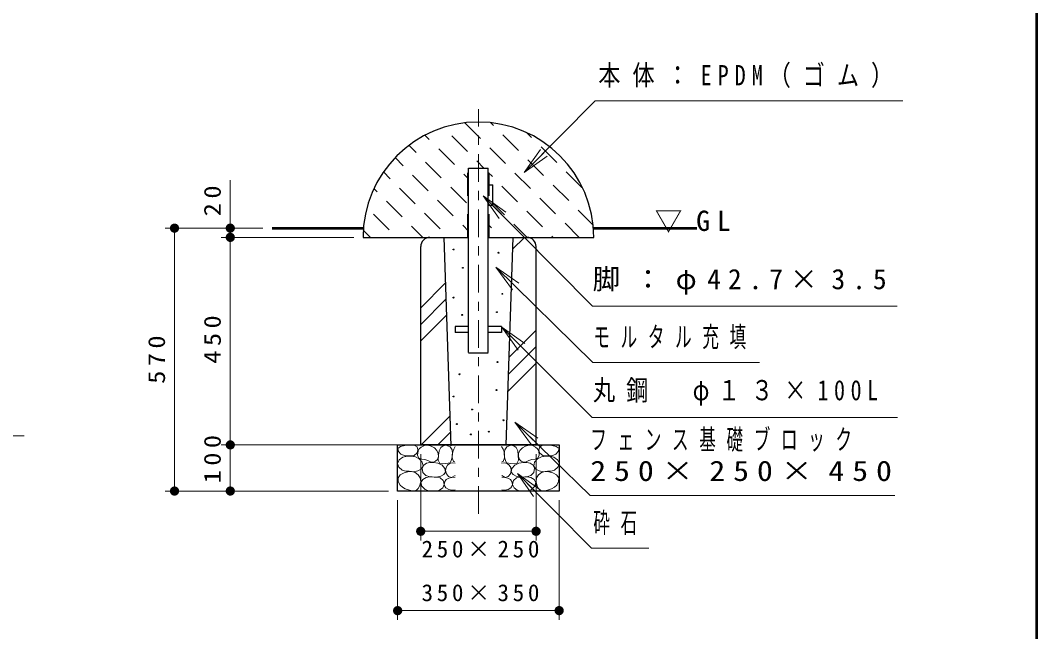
# Model space of a CAD drawing. Units: millimetres on the paper, with parts at other scales. Extents: x -805 to -334, y -297 to 267.
# Drawn here: x -530.1 to -420, y -235 to -168.8 of the extents above; entities that cross this region are included whole.
import ezdxf

# ---------------------------------------------------------------- set-up
doc = ezdxf.new("R2010")
doc.units = ezdxf.units.MM
doc.linetypes.add('USER1', pattern=[4.5, 2.5, -2])
doc.linetypes.add('USER2', pattern=[6, 3, -1, 1, -1])
doc.layers.add('1_20', color=7, linetype='Continuous', lineweight=13)
doc.layers.add('LY_3', color=7, linetype='Continuous', lineweight=13)
doc.styles.add('ＭＳ ゴシック', font='')
doc.styles.get('ＭＳ ゴシック').set_extended_font_data('MS Gothic')

# ---------------------------------------------------------------- blocks, each defined once
blk = doc.blocks.new('filled_dot')
at = {"color": 0, "linetype": 'Continuous', "lineweight": -2, "const_width": 1.25}
blk.add_lwpolyline([(-0.625, 0, 1), (0.625, 0, 1)], format="xyb", close=True, dxfattribs=at)

msp = doc.modelspace()

# ---------------------------------------------------------------- linework, layer by layer
at = {"layer": '1_20', "linetype": 'USER2'}
msp.add_line((-480.489, -222.268), (-480.489, -178.393), dxfattribs=at)
at = {"layer": '1_20'}
for p, q in [((-480.267, -181.585), (-481.964, -179.888)), ((-478.853, -180.171), (-479.155, -179.868)), ((-485.811, -181.698), (-486.286, -181.222)), ((-481.681, -182.999), (-483.378, -181.302)), ((-476.137, -182.886), (-477.834, -181.189)), ((-474.723, -181.472), (-475.245, -180.95)), ((-487.225, -183.112), (-488.019, -182.319)), ((-483.095, -184.413), (-484.792, -182.716)), ((-477.552, -184.3), (-479.249, -182.603)), ((-475.515, -185.269), (-473.759, -182.785)), ((-472.008, -184.187), (-473.705, -182.49)), ((-488.639, -184.527), (-489.516, -183.65)), ((-475.515, -185.269), (-473.404, -183.137)), ((-473.048, -183.489), (-475.515, -185.269)), ((-484.51, -185.828), (-486.207, -184.131)), ((-479.884, -184.797), (-480.663, -184.017)), ((-473.422, -185.601), (-475.119, -183.904)), ((-507.371, -192.297), (-507.371, -186.097)), ((-490.053, -185.941), (-490.785, -185.209)), ((-485.924, -187.242), (-487.621, -185.545)), ((-481.557, -185.952), (-482.077, -185.432)), ((-478.966, -185.715), (-479.422, -185.258)), ((-474.836, -187.016), (-476.533, -185.319)), ((-469.293, -186.902), (-470.99, -185.205)), ((-491.467, -187.355), (-491.815, -187.007)), ((-487.338, -188.656), (-489.035, -186.959)), ((-481.794, -188.543), (-483.491, -186.846)), ((-476.251, -188.43), (-477.948, -186.733)), ((-470.707, -188.317), (-472.404, -186.62)), ((-483.208, -189.957), (-484.906, -188.26)), ((-479.983, -187.786), (-477.872, -189.917)), ((-479.983, -187.786), (-477.516, -189.565)), ((-478.227, -190.269), (-479.983, -187.786)), ((-472.121, -189.731), (-473.818, -188.034)), ((-488.752, -190.07), (-490.449, -188.373)), ((-477.665, -189.844), (-478.922, -188.587)), ((-468.061, -190.963), (-469.689, -189.335)), ((-490.166, -191.485), (-491.863, -189.787)), ((-484.623, -191.371), (-486.32, -189.674)), ((-473.535, -191.145), (-475.232, -189.448)), ((-503.836, -191.297), (-514.413, -191.297)), ((-513.413, -219.797), (-513.413, -191.297)), ((-503.836, -191.297), (-508.371, -191.297)), ((-492.183, -192.297), (-492.965, -191.514)), ((-486.526, -192.297), (-487.734, -191.089)), ((-481.557, -191.609), (-482.19, -190.975)), ((-479.079, -191.258), (-479.319, -191.018)), ((-475.212, -192.297), (-476.647, -190.862)), ((-469.555, -192.297), (-471.103, -190.749)), ((-493.989, -192.297), (-508.371, -192.297)), ((-507.371, -214.797), (-507.371, -192.297)), ((-478.04, -192.297), (-478.061, -192.276)), ((-476.782, -193.572), (-475.507, -192.297)), ((-472.384, -192.297), (-472.517, -192.163)), ((-478.594, -195.524), (-476.455, -197.627)), ((-478.594, -195.524), (-476.104, -197.271)), ((-476.805, -197.984), (-478.594, -195.524)), ((-486.739, -199.937), (-484.074, -197.271)), ((-486.739, -201.733), (-484.016, -199.01)), ((-486.739, -203.529), (-483.958, -200.748)), ((-477.95, -202.034), (-475.829, -204.155)), ((-477.95, -202.034), (-475.475, -203.802)), ((-476.183, -204.509), (-477.95, -202.034)), ((-477.172, -205.275), (-474.239, -202.343)), ((-477.234, -207.133), (-474.239, -204.139)), ((-477.296, -208.991), (-474.239, -205.935)), ((-486.694, -214.797), (-483.594, -211.697)), ((-476.533, -212.322), (-474.384, -214.415)), ((-476.533, -212.322), (-474.035, -214.057)), ((-474.733, -214.773), (-476.533, -212.322)), ((-484.898, -214.797), (-483.536, -213.436)), ((-490.239, -214.797), (-508.371, -214.797)), ((-487.739, -214.797), (-508.371, -214.797)), ((-507.371, -219.797), (-507.371, -214.797)), ((-489.239, -214.797), (-489.239, -219.797)), ((-489.239, -214.797), (-482.989, -214.797)), ((-486.739, -215.797), (-486.739, -225.16)), ((-471.739, -214.797), (-477.989, -214.797)), ((-474.239, -215.797), (-474.239, -225.16)), ((-471.739, -214.797), (-471.739, -219.797)), ((-476.261, -217.902), (-474.147, -220.031)), ((-476.261, -217.902), (-473.792, -219.678)), ((-474.502, -220.383), (-476.261, -217.902)), ((-490.239, -219.797), (-514.413, -219.797)), ((-489.239, -219.797), (-482.989, -219.797)), ((-471.739, -219.797), (-477.989, -219.797)), ((-489.239, -220.797), (-489.239, -233.762)), ((-471.739, -220.797), (-471.739, -233.762)), ((-474.239, -224.16), (-486.739, -224.16)), ((-471.739, -232.762), (-489.239, -232.762))]:
    msp.add_line(p, q, dxfattribs=at)
at = {"layer": '1_20', "linetype": 'USER1'}
for p, q in [((-481.659, -192.297), (-481.659, -184.797)), ((-479.319, -192.297), (-479.319, -184.797))]:
    msp.add_line(p, q, dxfattribs=at)
at = {"layer": '1_20', "lineweight": 25}
for p, q in [((-481.557, -184.797), (-479.422, -184.797)), ((-481.557, -204.774), (-481.557, -184.797)), ((-479.422, -204.774), (-479.422, -184.797)), ((-479.422, -186.597), (-478.922, -186.597)), ((-478.922, -188.797), (-478.922, -186.597)), ((-479.422, -188.797), (-478.922, -188.797)), ((-492.989, -192.297), (-481.557, -192.297)), ((-485.739, -192.297), (-484.239, -192.297)), ((-484.239, -192.297), (-483.488, -214.897)), ((-479.422, -192.297), (-467.989, -192.297)), ((-477.489, -214.797), (-476.739, -192.297)), ((-476.739, -192.297), (-475.239, -192.297)), ((-486.739, -214.797), (-486.739, -193.297)), ((-474.239, -214.797), (-474.239, -193.297)), ((-482.989, -201.972), (-482.989, -202.622)), ((-481.557, -201.972), (-482.989, -201.972)), ((-477.989, -201.972), (-479.422, -201.972)), ((-477.989, -201.972), (-477.989, -202.622)), ((-481.557, -202.622), (-482.989, -202.622)), ((-477.989, -202.622), (-479.422, -202.622)), ((-481.557, -204.797), (-479.422, -204.797)), ((-489.239, -214.797), (-471.739, -214.797)), ((-489.239, -219.797), (-489.239, -214.797)), ((-474.239, -214.797), (-486.739, -214.797)), ((-471.739, -214.797), (-471.739, -219.797)), ((-471.739, -219.797), (-489.239, -219.797))]:
    msp.add_line(p, q, dxfattribs=at)
at = {"layer": '1_20', "lineweight": 50}
for p, q in [((-502.836, -191.297), (-492.949, -191.297)), ((-468.029, -191.297), (-456.804, -191.297))]:
    msp.add_line(p, q, dxfattribs=at)
at = {"layer": '1_20'}
for points in [[(-475.515, -185.269), (-467.828, -177.507), (-434.495, -177.507)], [(-479.983, -187.786), (-468.111, -199.768), (-435.111, -199.768)], [(-478.594, -195.524), (-468.087, -205.853), (-450.034, -205.853)], [(-477.95, -202.034), (-468.175, -211.811), (-435.073, -211.811)], [(-574.406, -202.622), (-563.208, -213.82), (-529.693, -213.82)], [(-476.533, -212.322), (-468.369, -220.275), (-435.369, -220.275)], [(-483.004, -214.968), (-483.159, -215.244), (-483.265, -215.538), (-483.314, -215.855), (-483.314, -216.195), (-483.19, -216.579), (-483.029, -216.641)], [(-477.974, -214.968), (-477.82, -215.244), (-477.714, -215.538), (-477.665, -215.855), (-477.665, -216.195), (-477.789, -216.579), (-477.95, -216.641)], [(-483.017, -218.103), (-483.401, -218.338), (-483.718, -218.231), (-483.958, -217.942), (-484.056, -217.587), (-483.996, -217.235), (-483.842, -216.981), (-483.612, -216.802), (-483.307, -216.73), (-482.992, -216.765)], [(-477.962, -218.103), (-477.578, -218.338), (-477.261, -218.231), (-477.02, -217.942), (-476.923, -217.587), (-476.983, -217.235), (-477.137, -216.981), (-477.367, -216.802), (-477.672, -216.73), (-477.987, -216.765)], [(-476.261, -217.902), (-468.237, -225.982), (-462.033, -225.982)], [(-483.017, -219.664), (-483.355, -219.703), (-483.698, -219.639), (-484.012, -219.455), (-484.194, -219.168), (-484.164, -218.834), (-483.971, -218.549), (-483.68, -218.401), (-483.351, -218.338), (-483.017, -218.301)], [(-477.962, -219.664), (-477.623, -219.703), (-477.281, -219.639), (-476.967, -219.455), (-476.785, -219.168), (-476.814, -218.834), (-477.008, -218.549), (-477.298, -218.401), (-477.627, -218.338), (-477.962, -218.301)]]:
    msp.add_lwpolyline(points, dxfattribs=at)
for points in [[(-487.973, -215.972), (-488.441, -215.983), (-488.889, -215.798), (-489.15, -215.509), (-489.224, -215.203), (-488.93, -214.956), (-488.443, -214.844), (-488.136, -214.813), (-487.836, -214.807), (-487.441, -214.841), (-487.13, -215.005), (-487.036, -215.314), (-487.118, -215.662), (-487.489, -215.984)], [(-485.681, -216.628), (-485.968, -216.491), (-486.275, -216.393), (-486.632, -216.351), (-486.932, -216.244), (-487.088, -215.891), (-487.031, -215.451), (-486.889, -215.21), (-486.684, -215.03), (-486.34, -214.872), (-485.966, -214.832), (-485.594, -214.925), (-485.259, -215.129), (-484.997, -215.396), (-484.838, -215.724), (-484.822, -216.054), (-484.937, -216.368), (-485.12, -216.563), (-485.358, -216.665)], [(-483.55, -216.752), (-484.008, -216.802), (-484.367, -216.858), (-484.665, -216.826), (-484.831, -216.46), (-484.813, -215.91), (-484.748, -215.448), (-484.566, -215.08), (-484.316, -214.886), (-484.008, -214.807), (-483.562, -214.993), (-483.346, -215.337), (-483.277, -215.749), (-483.321, -216.136), (-483.438, -216.504)], [(-477.429, -216.752), (-476.971, -216.802), (-476.612, -216.858), (-476.314, -216.826), (-476.148, -216.46), (-476.166, -215.91), (-476.231, -215.448), (-476.413, -215.08), (-476.663, -214.886), (-476.971, -214.807), (-477.417, -214.993), (-477.633, -215.337), (-477.702, -215.749), (-477.658, -216.136), (-477.541, -216.504)], [(-475.298, -216.628), (-475.011, -216.491), (-474.704, -216.393), (-474.346, -216.351), (-474.047, -216.244), (-473.891, -215.891), (-473.948, -215.451), (-474.09, -215.21), (-474.295, -215.03), (-474.639, -214.872), (-475.013, -214.832), (-475.385, -214.925), (-475.72, -215.129), (-475.982, -215.396), (-476.141, -215.724), (-476.157, -216.054), (-476.042, -216.368), (-475.859, -216.563), (-475.62, -216.665)], [(-473.006, -215.972), (-472.537, -215.983), (-472.089, -215.798), (-471.829, -215.509), (-471.755, -215.203), (-472.049, -214.956), (-472.535, -214.844), (-472.843, -214.813), (-473.143, -214.807), (-473.538, -214.841), (-473.849, -215.005), (-473.942, -215.314), (-473.861, -215.662), (-473.489, -215.984)], [(-487.973, -217.644), (-488.361, -217.651), (-488.741, -217.533), (-489.111, -217.221), (-489.261, -216.814), (-489.069, -216.419), (-488.666, -216.133), (-488.223, -216.011), (-487.774, -216.009), (-487.318, -216.084), (-486.895, -216.294), (-486.57, -216.669), (-486.486, -217.099), (-486.699, -217.411), (-487.068, -217.619), (-487.526, -217.705)], [(-485.507, -218.239), (-485.857, -218.235), (-486.189, -218.115), (-486.503, -217.771), (-486.585, -217.334), (-486.413, -217.01), (-486.102, -216.789), (-485.737, -216.707), (-485.358, -216.715), (-484.874, -216.784), (-484.429, -217), (-484.123, -217.364), (-484.058, -217.768), (-484.251, -218.011), (-484.566, -218.177), (-485.042, -218.281)], [(-475.472, -218.239), (-475.122, -218.235), (-474.79, -218.115), (-474.476, -217.771), (-474.394, -217.334), (-474.566, -217.01), (-474.877, -216.789), (-475.242, -216.707), (-475.62, -216.715), (-476.104, -216.784), (-476.55, -217), (-476.856, -217.364), (-476.921, -217.768), (-476.728, -218.011), (-476.413, -218.177), (-475.937, -218.281)], [(-473.006, -217.644), (-472.618, -217.651), (-472.238, -217.533), (-471.868, -217.221), (-471.718, -216.814), (-471.91, -216.419), (-472.312, -216.133), (-472.756, -216.011), (-473.204, -216.009), (-473.661, -216.084), (-474.084, -216.294), (-474.409, -216.669), (-474.493, -217.099), (-474.28, -217.411), (-473.911, -217.619), (-473.453, -217.705)], [(-487.712, -219.763), (-488.073, -219.676), (-488.419, -219.54), (-488.718, -219.375), (-488.976, -219.143), (-489.184, -218.761), (-489.199, -218.363), (-488.951, -218.044), (-488.543, -217.83), (-488.125, -217.709), (-487.715, -217.688), (-487.328, -217.793), (-487, -218.024), (-486.783, -218.35), (-486.74, -218.8), (-486.87, -219.267), (-487.001, -219.526), (-487.192, -219.713), (-487.444, -219.783)], [(-473.266, -219.763), (-472.906, -219.676), (-472.56, -219.54), (-472.261, -219.375), (-472.003, -219.143), (-471.795, -218.761), (-471.78, -218.363), (-472.028, -218.044), (-472.436, -217.83), (-472.854, -217.709), (-473.263, -217.688), (-473.65, -217.793), (-473.979, -218.024), (-474.196, -218.35), (-474.239, -218.8), (-474.109, -219.267), (-473.978, -219.526), (-473.787, -219.713), (-473.535, -219.783)], [(-485.47, -219.776), (-485.867, -219.76), (-486.25, -219.615), (-486.607, -219.276), (-486.721, -218.859), (-486.523, -218.537), (-486.164, -218.326), (-485.733, -218.261), (-485.297, -218.276), (-484.945, -218.282), (-484.615, -218.363), (-484.3, -218.671), (-484.194, -219.094), (-484.357, -219.459), (-484.689, -219.714), (-485.077, -219.81)], [(-475.509, -219.776), (-475.112, -219.76), (-474.728, -219.615), (-474.372, -219.276), (-474.258, -218.859), (-474.456, -218.537), (-474.815, -218.326), (-475.246, -218.261), (-475.682, -218.276), (-476.034, -218.282), (-476.364, -218.363), (-476.679, -218.671), (-476.785, -219.094), (-476.622, -219.459), (-476.289, -219.714), (-475.902, -219.81)]]:
    msp.add_lwpolyline(points, close=True, dxfattribs=at)
at = {"layer": '1_20', "lineweight": 25}
for centre in [(-483.17, -193.608), (-478.305, -193.96), (-482.174, -195.601), (-483.17, -198.825), (-477.895, -198.415), (-478.481, -200.407), (-482.232, -200.701), (-478.436, -205.81), (-482.526, -207.143), (-478.54, -208.848), (-483.17, -209.551), (-481.177, -210.958), (-482.818, -212.541), (-477.778, -212.13), (-481.294, -213.654), (-479.36, -213.361)]:
    msp.add_circle(centre, 0.05, dxfattribs=at)
for centre, radius, start, end in [((-480.489, -192.297), 12.5, 0, 180), ((-485.739, -193.297), 1, 90, 180), ((-475.239, -193.297), 1, 0, 90)]:
    msp.add_arc(centre, radius, start, end, dxfattribs=at)
at = {"layer": 'LY_3', "lineweight": 50}
msp.add_line((-420, -297), (-420, -30), dxfattribs=at)

# ---------------------------------------------------------------- block references
at = {"layer": '1_20', "xscale": 0.4, "yscale": 0.4}
for p, rotation in [((-513.413, -191.297), 270), ((-507.371, -191.297), 270), ((-507.371, -192.297), 90), ((-507.371, -192.297), 270), ((-507.371, -214.797), 270), ((-507.371, -214.797), 90), ((-513.413, -219.797), 90), ((-507.371, -219.797), 90), ((-474.239, -224.16), 180), ((-471.739, -232.762), 180)]:
    msp.add_blockref('filled_dot', p, dxfattribs=dict(at, rotation=rotation))
for p in [(-486.739, -224.16), (-489.239, -232.762)]:
    msp.add_blockref('filled_dot', p, dxfattribs=at)

# ---------------------------------------------------------------- texts
at = {"layer": '1_20', "style": 'ＭＳ ゴシック'}
for s, insert, char_height, attachment_point in [('\\T1.54;\\W0.8;本体：EPDM（ゴム）', (-467.495, -174.857), 2.199, 4), ('\\T1.5;▽GL', (-461.391, -191.797), 2.199, 7), ('\\T1.5;脚：φ42.7×3.5', (-468.111, -197.118), 2.199, 4), ('\\T1.64;\\W0.6;モルタル充填', (-468.034, -203.203), 2.199, 4), ('\\T1.5;\\W0.8;丸鋼\u3000φ１３×100L', (-468.073, -209.161), 2.199, 4), ('\\T1.64;\\W0.6;フェンス基礎ブロック', (-468.369, -214.325), 2.199, 4), ('\\T1.5;\\W1.15;250×250×450', (-468.369, -217.625), 2.199, 4), ('\\T1.64;\\W0.6;砕石', (-468.033, -223.332), 2.199, 4), ('\\T1.32;250×250', (-480.065, -225.16), 1.833, 2), ('\\T1.32;350×350', (-480.065, -231.762), 1.833, 8)]:
    msp.add_mtext(s, dxfattribs=dict(at, insert=insert, char_height=char_height, attachment_point=attachment_point))
at = {"layer": '1_20', "char_height": 1.833, "attachment_point": 8, "rotation": 90, "style": 'ＭＳ ゴシック'}
for s, insert in [('\\T1.34;\\W1.15;20', (-508.371, -188.097)), ('\\T1.33;\\W1.15;450', (-508.371, -203.132)), ('\\T1.33;\\W1.15;570', (-514.413, -205.313)), ('\\T1.33;\\W1.15;100', (-508.371, -216.104))]:
    msp.add_mtext(s, dxfattribs=dict(at, insert=insert))

doc.saveas('drawing.dxf')
